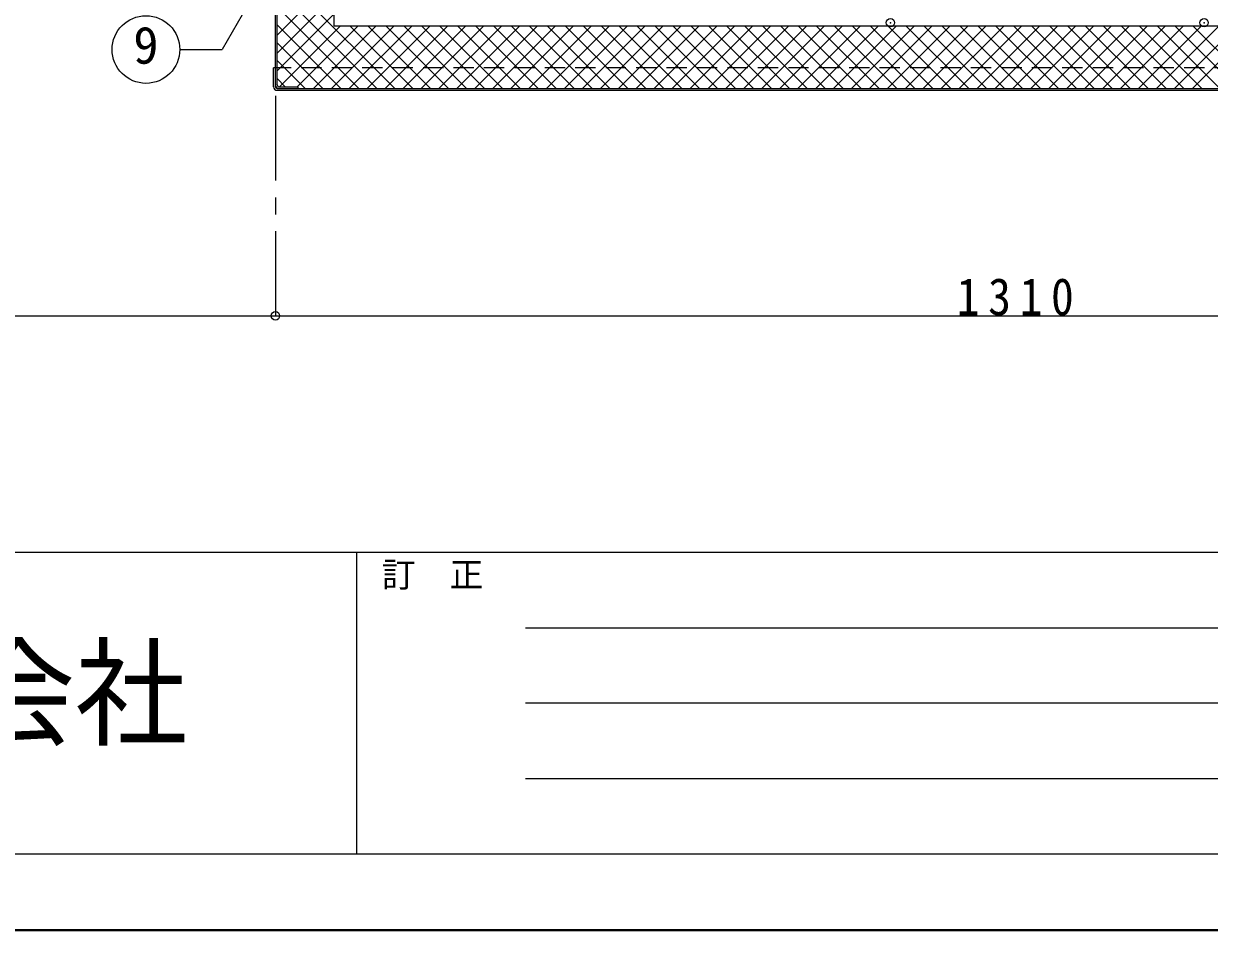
# Model space of a CAD drawing. Units: millimetres at full size, sheet at 1:15; details may follow other scales. Extents: x -3171 to 2904, y -2098 to 2117.
# Drawn here: x -2119 to -1068, y -2098 to -1294 of the extents above; entities that cross this region are included whole.
import ezdxf
from ezdxf.enums import TextEntityAlignment as Align

# ---------------------------------------------------------------- set-up
doc = ezdxf.new("R2010")
doc.units = ezdxf.units.MM
doc.header["$LTSCALE"] = 15
doc.header["$PDMODE"] = 32
doc.header["$PDSIZE"] = 7.5
doc.linetypes.add('CHAIN1', pattern=[8, 5, -1, 1, -1])
doc.linetypes.add('DASHED1', pattern=[1.8, 1.2, -0.6])
doc.layers.add('0-6_補助線', color=4, linetype='Continuous', lineweight=9)
doc.styles.add('ＭＳ ゴシック', font='')
doc.styles.get('ＭＳ ゴシック').set_extended_font_data('MS Gothic')

msp = doc.modelspace()

# ---------------------------------------------------------------- linework, layer by layer
at = {"layer": '0-6_補助線', "color": 7, "lineweight": 18}
for p, q in [((-1896.07, -1349.75), (-1896.07, -816.95)), ((-1895.23, -1233.44), (-1943.34, -1316.76)), ((-1980.86, -1316.76), (-1943.34, -1316.76)), ((-1896.07, -1332.95), (-1897.67, -1332.95)), ((-1897.67, -1349.75), (-1897.67, -1332.95)), ((-1894.47, -1351.35), (-587.67, -1351.35)), ((-1894.47, -1352.95), (-587.67, -1352.95)), ((-1892.87, -1349.75), (-1876.07, -1349.75)), ((-1876.07, -1349.75), (-1876.07, -1351.35))]:
    msp.add_line(p, q, dxfattribs=at)
at = {"layer": '0-6_補助線', "color": 5, "lineweight": 25}
for p in [(-1844.07, -816.95), (-638.07, -1295.95)]:
    msp.add_line(p, (-1844.07, -1295.95), dxfattribs=at)
at = {"layer": '0-6_補助線'}
for p, q in [((-1894.47, -1247.07), (-1790.18, -1351.35)), ((-1894.47, -1303.98), (-1844.07, -1253.58)), ((-1894.47, -1262.98), (-1806.09, -1351.35)), ((-1894.47, -1319.89), (-1844.07, -1269.49)), ((-1894.47, -1278.89), (-1822, -1351.35)), ((-1894.47, -1335.8), (-1844.07, -1285.4)), ((-1894.47, -1294.8), (-1837.91, -1351.35)), ((-1892.52, -1349.75), (-1838.72, -1295.95)), ((-1876.61, -1349.75), (-1822.81, -1295.95)), ((-1862.3, -1351.35), (-1806.9, -1295.95)), ((-1846.39, -1351.35), (-1790.99, -1295.95)), ((-1830.48, -1351.35), (-1775.08, -1295.95)), ((-1829.67, -1295.95), (-1774.27, -1351.35)), ((-1814.57, -1351.35), (-1759.17, -1295.95)), ((-1813.76, -1295.95), (-1758.36, -1351.35)), ((-1798.66, -1351.35), (-1743.26, -1295.95)), ((-1797.85, -1295.95), (-1742.45, -1351.35)), ((-1782.75, -1351.35), (-1727.35, -1295.95)), ((-1781.94, -1295.95), (-1726.54, -1351.35)), ((-1766.84, -1351.35), (-1711.44, -1295.95)), ((-1766.03, -1295.95), (-1710.63, -1351.35)), ((-1750.93, -1351.35), (-1695.53, -1295.95)), ((-1750.12, -1295.95), (-1694.72, -1351.35)), ((-1735.02, -1351.35), (-1679.62, -1295.95)), ((-1734.22, -1295.95), (-1678.82, -1351.35)), ((-1719.11, -1351.35), (-1663.71, -1295.95)), ((-1718.31, -1295.95), (-1662.91, -1351.35)), ((-1703.2, -1351.35), (-1647.8, -1295.95)), ((-1702.4, -1295.95), (-1647, -1351.35)), ((-1687.29, -1351.35), (-1631.89, -1295.95)), ((-1686.49, -1295.95), (-1631.09, -1351.35)), ((-1671.38, -1351.35), (-1615.98, -1295.95)), ((-1670.58, -1295.95), (-1615.18, -1351.35)), ((-1655.47, -1351.35), (-1600.07, -1295.95)), ((-1654.67, -1295.95), (-1599.27, -1351.35)), ((-1639.56, -1351.35), (-1584.16, -1295.95)), ((-1638.76, -1295.95), (-1583.36, -1351.35)), ((-1623.65, -1351.35), (-1568.25, -1295.95)), ((-1622.85, -1295.95), (-1567.45, -1351.35)), ((-1607.74, -1351.35), (-1552.34, -1295.95)), ((-1606.94, -1295.95), (-1551.54, -1351.35)), ((-1591.83, -1351.35), (-1536.43, -1295.95)), ((-1591.03, -1295.95), (-1535.63, -1351.35)), ((-1575.92, -1351.35), (-1520.52, -1295.95)), ((-1575.12, -1295.95), (-1519.72, -1351.35)), ((-1560.01, -1351.35), (-1504.61, -1295.95)), ((-1559.21, -1295.95), (-1503.81, -1351.35)), ((-1544.1, -1351.35), (-1488.7, -1295.95)), ((-1543.3, -1295.95), (-1487.9, -1351.35)), ((-1528.19, -1351.35), (-1472.79, -1295.95)), ((-1527.39, -1295.95), (-1471.99, -1351.35)), ((-1512.28, -1351.35), (-1456.88, -1295.95)), ((-1511.48, -1295.95), (-1456.08, -1351.35)), ((-1496.37, -1351.35), (-1440.97, -1295.95)), ((-1495.57, -1295.95), (-1440.17, -1351.35)), ((-1480.46, -1351.35), (-1425.06, -1295.95)), ((-1479.66, -1295.95), (-1424.26, -1351.35)), ((-1464.55, -1351.35), (-1409.15, -1295.95)), ((-1463.75, -1295.95), (-1408.35, -1351.35)), ((-1448.64, -1351.35), (-1393.24, -1295.95)), ((-1447.84, -1295.95), (-1392.44, -1351.35)), ((-1432.73, -1351.35), (-1377.33, -1295.95)), ((-1431.93, -1295.95), (-1376.53, -1351.35)), ((-1416.82, -1351.35), (-1361.42, -1295.95)), ((-1416.02, -1295.95), (-1360.62, -1351.35)), ((-1400.91, -1351.35), (-1345.51, -1295.95)), ((-1400.11, -1295.95), (-1344.71, -1351.35)), ((-1385, -1351.35), (-1329.6, -1295.95)), ((-1384.2, -1295.95), (-1328.8, -1351.35)), ((-1369.09, -1351.35), (-1313.69, -1295.95)), ((-1368.29, -1295.95), (-1312.89, -1351.35)), ((-1353.18, -1351.35), (-1297.78, -1295.95)), ((-1352.38, -1295.95), (-1296.98, -1351.35)), ((-1337.27, -1351.35), (-1281.87, -1295.95)), ((-1336.47, -1295.95), (-1281.07, -1351.35)), ((-1321.36, -1351.35), (-1265.96, -1295.95)), ((-1320.56, -1295.95), (-1265.16, -1351.35)), ((-1305.45, -1351.35), (-1250.05, -1295.95)), ((-1304.65, -1295.95), (-1249.25, -1351.35)), ((-1289.54, -1351.35), (-1234.14, -1295.95)), ((-1288.74, -1295.95), (-1233.34, -1351.35)), ((-1273.63, -1351.35), (-1218.23, -1295.95)), ((-1272.83, -1295.95), (-1217.43, -1351.35)), ((-1257.72, -1351.35), (-1202.32, -1295.95)), ((-1256.92, -1295.95), (-1201.52, -1351.35)), ((-1241.81, -1351.35), (-1186.41, -1295.95)), ((-1241.01, -1295.95), (-1185.61, -1351.35)), ((-1225.9, -1351.35), (-1170.5, -1295.95)), ((-1225.1, -1295.95), (-1169.7, -1351.35)), ((-1209.99, -1351.35), (-1154.59, -1295.95)), ((-1209.19, -1295.95), (-1153.79, -1351.35)), ((-1194.08, -1351.35), (-1138.68, -1295.95)), ((-1193.28, -1295.95), (-1137.88, -1351.35)), ((-1178.17, -1351.35), (-1122.77, -1295.95)), ((-1177.37, -1295.95), (-1121.97, -1351.35)), ((-1162.26, -1351.35), (-1106.86, -1295.95)), ((-1161.46, -1295.95), (-1106.06, -1351.35)), ((-1146.35, -1351.35), (-1090.95, -1295.95)), ((-1145.55, -1295.95), (-1090.15, -1351.35)), ((-1130.44, -1351.35), (-1075.04, -1295.95)), ((-1129.64, -1295.95), (-1074.24, -1351.35)), ((-1114.53, -1351.35), (-1059.13, -1295.95)), ((-1113.73, -1295.95), (-1058.33, -1351.35)), ((-1098.62, -1351.35), (-1043.22, -1295.95)), ((-1097.82, -1295.95), (-1042.42, -1351.35)), ((-1082.71, -1351.35), (-1027.31, -1295.95)), ((-1081.91, -1295.95), (-1026.51, -1351.35)), ((-1894.47, -1310.71), (-1853.82, -1351.35)), ((-1894.47, -1326.62), (-1869.73, -1351.35)), ((-1894.47, -1342.53), (-1887.24, -1349.75)), ((-2496.07, -1552.95), (-1896.07, -1552.95)), ((-1896.07, -1552.95), (-586.07, -1552.95))]:
    msp.add_line(p, q, dxfattribs=at)
at = {"layer": '0-6_補助線', "linetype": 'DASHED1'}
msp.add_line((-586.07, -1332.95), (-1896.07, -1332.95), dxfattribs=at)
at = {"layer": '0-6_補助線', "linetype": 'CHAIN1'}
msp.add_line((-1896.07, -1357.95), (-1896.07, -1552.95), dxfattribs=at)
at = {"layer": '0-6_補助線', "color": 6, "lineweight": 25}
for p, q in [((-3103.38, -1762.6), (2836.62, -1762.6)), ((-1824.1, -1762.6), (-1824.1, -2030.45)), ((-1674.1, -1829.56), (-281.24, -1829.56)), ((-281.24, -1896.53), (-1674.1, -1896.53)), ((-281.24, -1963.49), (-1674.1, -1963.49)), ((2836.62, -2030.45), (-3103.38, -2030.45))]:
    msp.add_line(p, q, dxfattribs=at)
at = {"layer": '0-6_補助線', "color": 1, "lineweight": 40}
msp.add_line((2904.12, -2097.95), (-3170.88, -2097.95), dxfattribs=at)
at = {"layer": '0-6_補助線', "color": 7, "lineweight": 18}
msp.add_lwpolyline([(-1894.47, -1348.15), (-1894.47, -816.95), (-1896.07, -816.95)], dxfattribs=at)
msp.add_circle((-2010.86, -1316.76), 30, dxfattribs=at)
for centre, radius in [((-1894.47, -1349.75), 3.2), ((-1892.87, -1348.15), 3.2), ((-1894.47, -1349.75), 1.6), ((-1892.87, -1348.15), 1.6)]:
    msp.add_arc(centre, radius, 180, 270, dxfattribs=at)
at = {"layer": '0-6_補助線'}
for p in [(-1350.57, -1292.95), (-1072.32, -1292.95), (-1896.07, -1552.95)]:
    msp.add_point(p, dxfattribs=at)

# ---------------------------------------------------------------- texts
at = {"layer": '0-6_補助線', "color": 7, "style": 'ＭＳ ゴシック'}
for s, height, p in [('9', 32.99, (-2022.11, -1339.26)), ('訂\u3000正', 21.99, (-1801.6, -1800.1))]:
    msp.add_text(s, height=height, dxfattribs=at).set_placement(p, align=Align.BOTTOM_LEFT)
at = {"layer": '0-6_補助線', "color": 7, "style": 'ＭＳ ゴシック', "width": 0.95}
msp.add_text('工業株式会社', height=76.98, dxfattribs=at).set_placement((-2572.49, -1949.03), align=Align.BOTTOM_LEFT)
at = {"layer": '0-6_補助線', "color": 7, "insert": (-1291.7, -1552.95), "char_height": 32.99, "attachment_point": 7, "style": 'ＭＳ ゴシック'}
msp.add_mtext('\\T1.38;\\W0.9;1310', dxfattribs=at)

doc.saveas('drawing.dxf')
